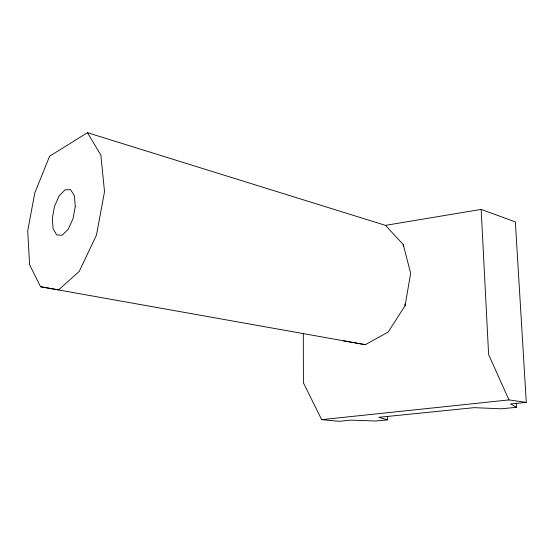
<?xml version="1.0" encoding="UTF-8"?>
<svg xmlns="http://www.w3.org/2000/svg" width="554" height="554" viewBox="0 0 554 554"><rect width="100%" height="100%" fill="white"/><g stroke="black" fill="none" stroke-linecap="round" stroke-linejoin="round"><path stroke-width="0.83" d="M405.057 305.76L410.652 273.267L403.243 244.577L385.48 225.367L87.442 132.683L49.597 156.228L34.826 192.861L27.7 230.803L29.618 264.826L40.594 286.75L365.308 344.664L388.139 332.095L405.057 305.76L405.009 304.035M385.48 225.367L481.149 209.398L515.345 221.905L526.3 402.384L510.553 403.977L516.508 407.315L516.259 403.056M303.301 333.577L303.412 382.849L321.673 419.648L508.953 399.919L526.3 402.384M387.475 416.428L387.558 419.877L375.875 421.012L351.056 420.119L339.221 421.317L321.673 419.648M516.508 407.315L501.28 408.797L474.217 407.654L378.791 417.314L387.558 419.877M40.594 286.75L58.62 289.867L79.298 271.363L96.493 235.021L104.519 191.636L100.856 155.078L87.442 132.683M343.314 340.814L365.308 344.664M508.953 399.919L488.621 354.581L481.149 209.398M403.243 244.577L403.298 246.301M75.282 206.427L72.983 218.816L68.128 229.404L62.117 235.256L56.619 234.896L53.066 228.594L52.332 218.131L54.555 206.227L59.174 195.901L65.026 189.814L70.607 189.69L74.395 195.735L75.282 206.427"/></g></svg>
